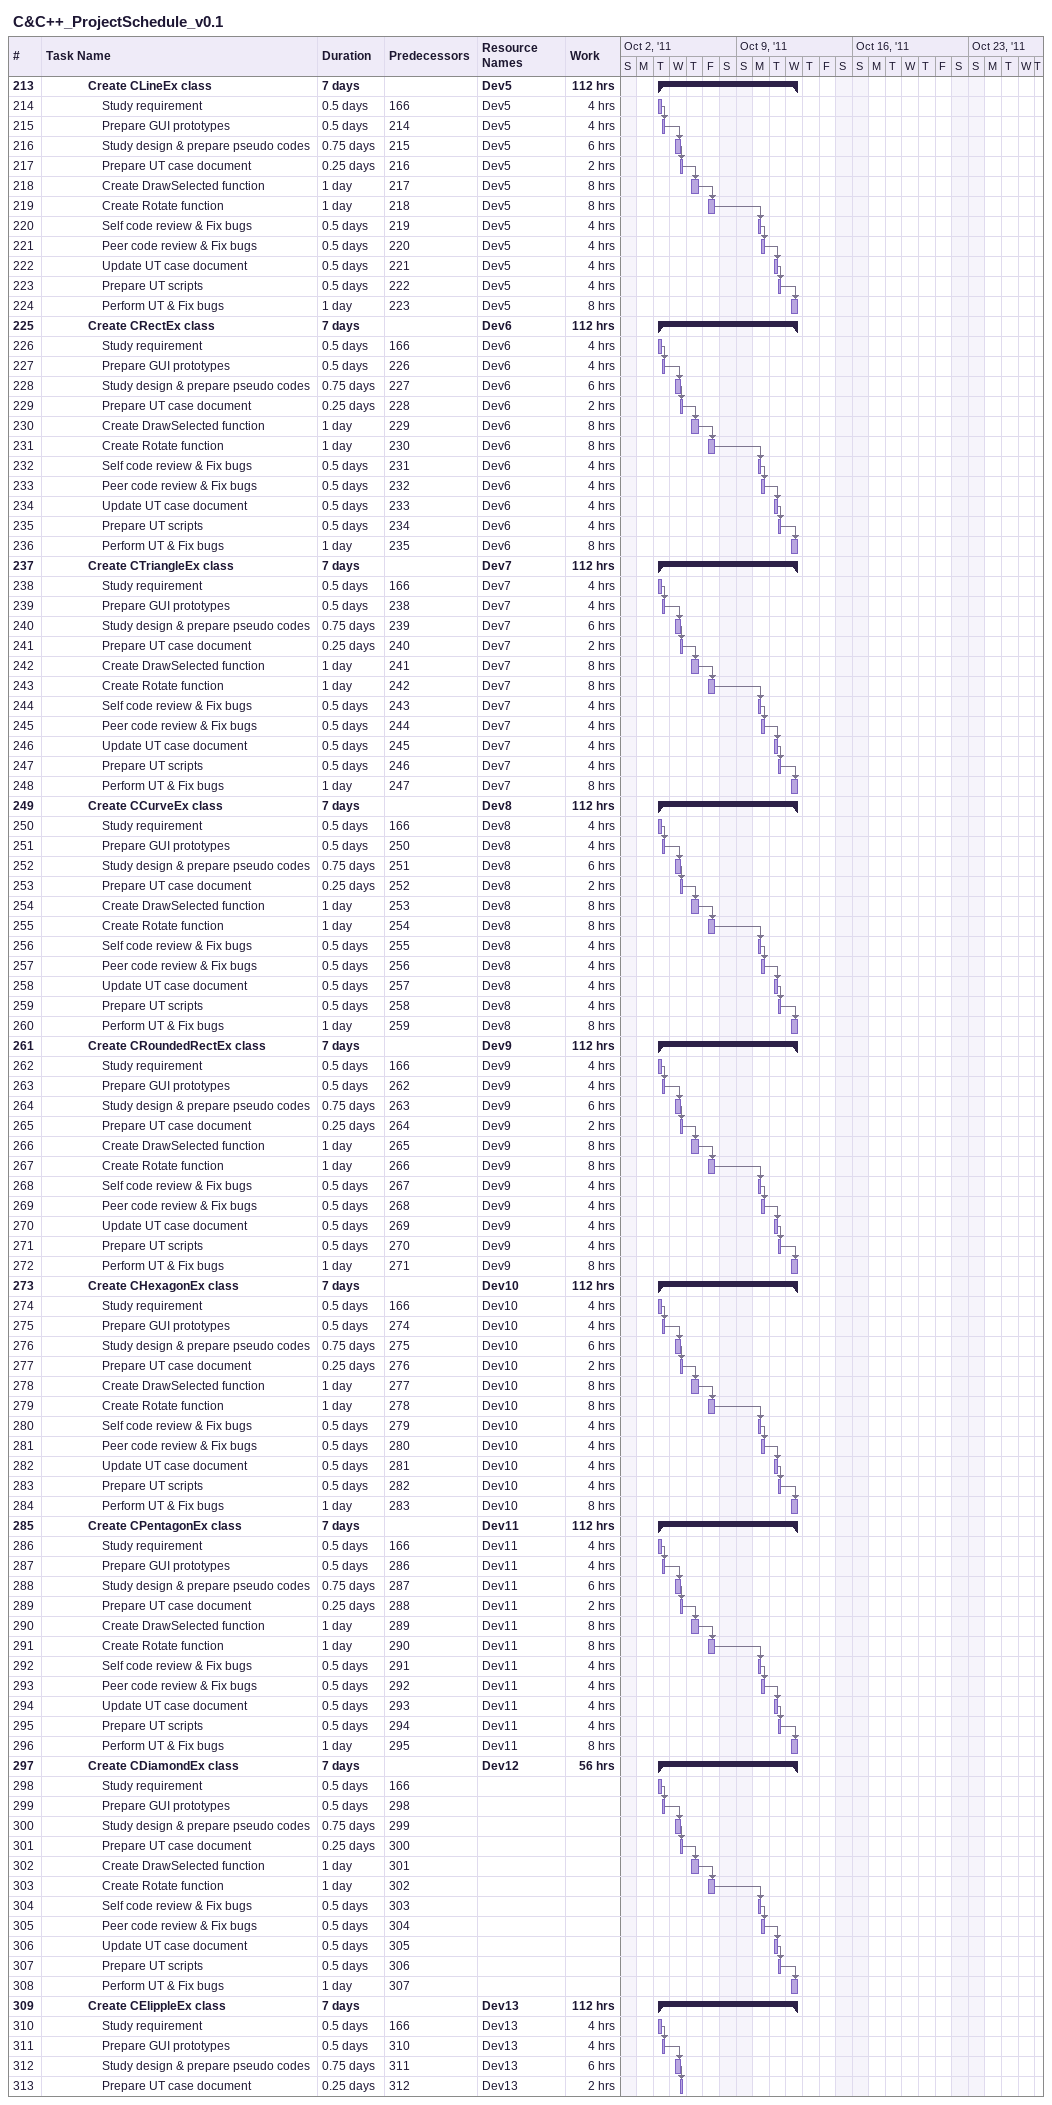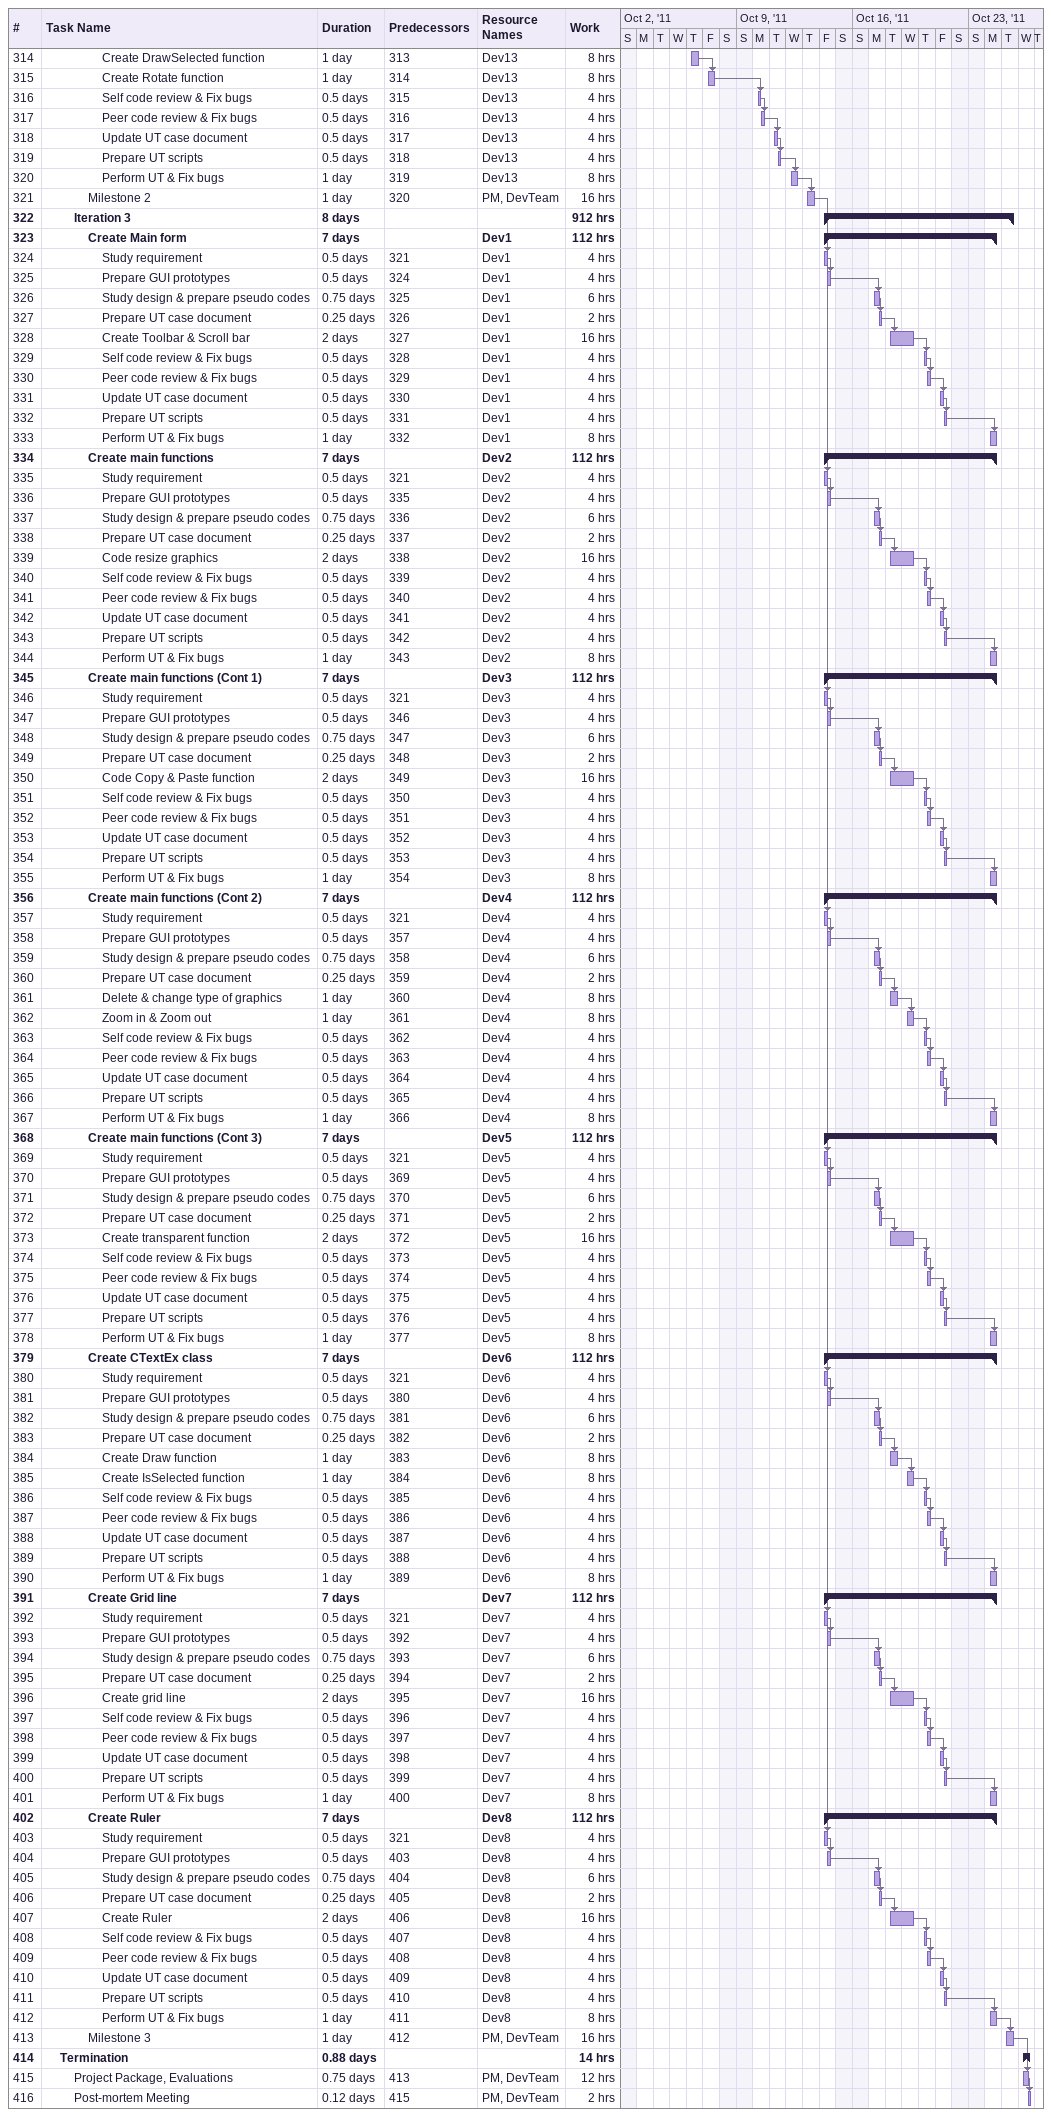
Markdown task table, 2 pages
C&C++_ProjectSchedule_v0.1

| ID | Level | Task | Duration | Start | Finish | Predecessors | Resources | Work (h) |
|---|---|---|---|---|---|---|---|---|
| 213 | 4 | **Create CLineEx class** | 7d | 2011-10-04 | 2011-10-12 |  | Dev5 | 112 |
| 214 | 5 | Study requirement | 0.5d | 2011-10-04 | 2011-10-04 | 166 | Dev5 | 4 |
| 215 | 5 | Prepare GUI prototypes | 0.5d | 2011-10-04 | 2011-10-04 | 214 | Dev5 | 4 |
| 216 | 5 | Study design & prepare pseudo codes | 0.75d | 2011-10-05 | 2011-10-05 | 215 | Dev5 | 6 |
| 217 | 5 | Prepare UT case document | 0.25d | 2011-10-05 | 2011-10-05 | 216 | Dev5 | 2 |
| 218 | 5 | Create DrawSelected function | 1d | 2011-10-06 | 2011-10-06 | 217 | Dev5 | 8 |
| 219 | 5 | Create Rotate function | 1d | 2011-10-07 | 2011-10-07 | 218 | Dev5 | 8 |
| 220 | 5 | Self code review & Fix bugs | 0.5d | 2011-10-10 | 2011-10-10 | 219 | Dev5 | 4 |
| 221 | 5 | Peer code review & Fix bugs | 0.5d | 2011-10-10 | 2011-10-10 | 220 | Dev5 | 4 |
| 222 | 5 | Update UT case document | 0.5d | 2011-10-11 | 2011-10-11 | 221 | Dev5 | 4 |
| 223 | 5 | Prepare UT scripts | 0.5d | 2011-10-11 | 2011-10-11 | 222 | Dev5 | 4 |
| 224 | 5 | Perform UT & Fix bugs | 1d | 2011-10-12 | 2011-10-12 | 223 | Dev5 | 8 |
| 225 | 4 | **Create CRectEx class** | 7d | 2011-10-04 | 2011-10-12 |  | Dev6 | 112 |
| 226 | 5 | Study requirement | 0.5d | 2011-10-04 | 2011-10-04 | 166 | Dev6 | 4 |
| 227 | 5 | Prepare GUI prototypes | 0.5d | 2011-10-04 | 2011-10-04 | 226 | Dev6 | 4 |
| 228 | 5 | Study design & prepare pseudo codes | 0.75d | 2011-10-05 | 2011-10-05 | 227 | Dev6 | 6 |
| 229 | 5 | Prepare UT case document | 0.25d | 2011-10-05 | 2011-10-05 | 228 | Dev6 | 2 |
| 230 | 5 | Create DrawSelected function | 1d | 2011-10-06 | 2011-10-06 | 229 | Dev6 | 8 |
| 231 | 5 | Create Rotate function | 1d | 2011-10-07 | 2011-10-07 | 230 | Dev6 | 8 |
| 232 | 5 | Self code review & Fix bugs | 0.5d | 2011-10-10 | 2011-10-10 | 231 | Dev6 | 4 |
| 233 | 5 | Peer code review & Fix bugs | 0.5d | 2011-10-10 | 2011-10-10 | 232 | Dev6 | 4 |
| 234 | 5 | Update UT case document | 0.5d | 2011-10-11 | 2011-10-11 | 233 | Dev6 | 4 |
| 235 | 5 | Prepare UT scripts | 0.5d | 2011-10-11 | 2011-10-11 | 234 | Dev6 | 4 |
| 236 | 5 | Perform UT & Fix bugs | 1d | 2011-10-12 | 2011-10-12 | 235 | Dev6 | 8 |
| 237 | 4 | **Create CTriangleEx class** | 7d | 2011-10-04 | 2011-10-12 |  | Dev7 | 112 |
| 238 | 5 | Study requirement | 0.5d | 2011-10-04 | 2011-10-04 | 166 | Dev7 | 4 |
| 239 | 5 | Prepare GUI prototypes | 0.5d | 2011-10-04 | 2011-10-04 | 238 | Dev7 | 4 |
| 240 | 5 | Study design & prepare pseudo codes | 0.75d | 2011-10-05 | 2011-10-05 | 239 | Dev7 | 6 |
| 241 | 5 | Prepare UT case document | 0.25d | 2011-10-05 | 2011-10-05 | 240 | Dev7 | 2 |
| 242 | 5 | Create DrawSelected function | 1d | 2011-10-06 | 2011-10-06 | 241 | Dev7 | 8 |
| 243 | 5 | Create Rotate function | 1d | 2011-10-07 | 2011-10-07 | 242 | Dev7 | 8 |
| 244 | 5 | Self code review & Fix bugs | 0.5d | 2011-10-10 | 2011-10-10 | 243 | Dev7 | 4 |
| 245 | 5 | Peer code review & Fix bugs | 0.5d | 2011-10-10 | 2011-10-10 | 244 | Dev7 | 4 |
| 246 | 5 | Update UT case document | 0.5d | 2011-10-11 | 2011-10-11 | 245 | Dev7 | 4 |
| 247 | 5 | Prepare UT scripts | 0.5d | 2011-10-11 | 2011-10-11 | 246 | Dev7 | 4 |
| 248 | 5 | Perform UT & Fix bugs | 1d | 2011-10-12 | 2011-10-12 | 247 | Dev7 | 8 |
| 249 | 4 | **Create CCurveEx class** | 7d | 2011-10-04 | 2011-10-12 |  | Dev8 | 112 |
| 250 | 5 | Study requirement | 0.5d | 2011-10-04 | 2011-10-04 | 166 | Dev8 | 4 |
| 251 | 5 | Prepare GUI prototypes | 0.5d | 2011-10-04 | 2011-10-04 | 250 | Dev8 | 4 |
| 252 | 5 | Study design & prepare pseudo codes | 0.75d | 2011-10-05 | 2011-10-05 | 251 | Dev8 | 6 |
| 253 | 5 | Prepare UT case document | 0.25d | 2011-10-05 | 2011-10-05 | 252 | Dev8 | 2 |
| 254 | 5 | Create DrawSelected function | 1d | 2011-10-06 | 2011-10-06 | 253 | Dev8 | 8 |
| 255 | 5 | Create Rotate function | 1d | 2011-10-07 | 2011-10-07 | 254 | Dev8 | 8 |
| 256 | 5 | Self code review & Fix bugs | 0.5d | 2011-10-10 | 2011-10-10 | 255 | Dev8 | 4 |
| 257 | 5 | Peer code review & Fix bugs | 0.5d | 2011-10-10 | 2011-10-10 | 256 | Dev8 | 4 |
| 258 | 5 | Update UT case document | 0.5d | 2011-10-11 | 2011-10-11 | 257 | Dev8 | 4 |
| 259 | 5 | Prepare UT scripts | 0.5d | 2011-10-11 | 2011-10-11 | 258 | Dev8 | 4 |
| 260 | 5 | Perform UT & Fix bugs | 1d | 2011-10-12 | 2011-10-12 | 259 | Dev8 | 8 |
| 261 | 4 | **Create CRoundedRectEx class** | 7d | 2011-10-04 | 2011-10-12 |  | Dev9 | 112 |
| 262 | 5 | Study requirement | 0.5d | 2011-10-04 | 2011-10-04 | 166 | Dev9 | 4 |
| 263 | 5 | Prepare GUI prototypes | 0.5d | 2011-10-04 | 2011-10-04 | 262 | Dev9 | 4 |
| 264 | 5 | Study design & prepare pseudo codes | 0.75d | 2011-10-05 | 2011-10-05 | 263 | Dev9 | 6 |
| 265 | 5 | Prepare UT case document | 0.25d | 2011-10-05 | 2011-10-05 | 264 | Dev9 | 2 |
| 266 | 5 | Create DrawSelected function | 1d | 2011-10-06 | 2011-10-06 | 265 | Dev9 | 8 |
| 267 | 5 | Create Rotate function | 1d | 2011-10-07 | 2011-10-07 | 266 | Dev9 | 8 |
| 268 | 5 | Self code review & Fix bugs | 0.5d | 2011-10-10 | 2011-10-10 | 267 | Dev9 | 4 |
| 269 | 5 | Peer code review & Fix bugs | 0.5d | 2011-10-10 | 2011-10-10 | 268 | Dev9 | 4 |
| 270 | 5 | Update UT case document | 0.5d | 2011-10-11 | 2011-10-11 | 269 | Dev9 | 4 |
| 271 | 5 | Prepare UT scripts | 0.5d | 2011-10-11 | 2011-10-11 | 270 | Dev9 | 4 |
| 272 | 5 | Perform UT & Fix bugs | 1d | 2011-10-12 | 2011-10-12 | 271 | Dev9 | 8 |
| 273 | 4 | **Create CHexagonEx class** | 7d | 2011-10-04 | 2011-10-12 |  | Dev10 | 112 |
| 274 | 5 | Study requirement | 0.5d | 2011-10-04 | 2011-10-04 | 166 | Dev10 | 4 |
| 275 | 5 | Prepare GUI prototypes | 0.5d | 2011-10-04 | 2011-10-04 | 274 | Dev10 | 4 |
| 276 | 5 | Study design & prepare pseudo codes | 0.75d | 2011-10-05 | 2011-10-05 | 275 | Dev10 | 6 |
| 277 | 5 | Prepare UT case document | 0.25d | 2011-10-05 | 2011-10-05 | 276 | Dev10 | 2 |
| 278 | 5 | Create DrawSelected function | 1d | 2011-10-06 | 2011-10-06 | 277 | Dev10 | 8 |
| 279 | 5 | Create Rotate function | 1d | 2011-10-07 | 2011-10-07 | 278 | Dev10 | 8 |
| 280 | 5 | Self code review & Fix bugs | 0.5d | 2011-10-10 | 2011-10-10 | 279 | Dev10 | 4 |
| 281 | 5 | Peer code review & Fix bugs | 0.5d | 2011-10-10 | 2011-10-10 | 280 | Dev10 | 4 |
| 282 | 5 | Update UT case document | 0.5d | 2011-10-11 | 2011-10-11 | 281 | Dev10 | 4 |
| 283 | 5 | Prepare UT scripts | 0.5d | 2011-10-11 | 2011-10-11 | 282 | Dev10 | 4 |
| 284 | 5 | Perform UT & Fix bugs | 1d | 2011-10-12 | 2011-10-12 | 283 | Dev10 | 8 |
| 285 | 4 | **Create CPentagonEx class** | 7d | 2011-10-04 | 2011-10-12 |  | Dev11 | 112 |
| 286 | 5 | Study requirement | 0.5d | 2011-10-04 | 2011-10-04 | 166 | Dev11 | 4 |
| 287 | 5 | Prepare GUI prototypes | 0.5d | 2011-10-04 | 2011-10-04 | 286 | Dev11 | 4 |
| 288 | 5 | Study design & prepare pseudo codes | 0.75d | 2011-10-05 | 2011-10-05 | 287 | Dev11 | 6 |
| 289 | 5 | Prepare UT case document | 0.25d | 2011-10-05 | 2011-10-05 | 288 | Dev11 | 2 |
| 290 | 5 | Create DrawSelected function | 1d | 2011-10-06 | 2011-10-06 | 289 | Dev11 | 8 |
| 291 | 5 | Create Rotate function | 1d | 2011-10-07 | 2011-10-07 | 290 | Dev11 | 8 |
| 292 | 5 | Self code review & Fix bugs | 0.5d | 2011-10-10 | 2011-10-10 | 291 | Dev11 | 4 |
| 293 | 5 | Peer code review & Fix bugs | 0.5d | 2011-10-10 | 2011-10-10 | 292 | Dev11 | 4 |
| 294 | 5 | Update UT case document | 0.5d | 2011-10-11 | 2011-10-11 | 293 | Dev11 | 4 |
| 295 | 5 | Prepare UT scripts | 0.5d | 2011-10-11 | 2011-10-11 | 294 | Dev11 | 4 |
| 296 | 5 | Perform UT & Fix bugs | 1d | 2011-10-12 | 2011-10-12 | 295 | Dev11 | 8 |
| 297 | 4 | **Create CDiamondEx class** | 7d | 2011-10-04 | 2011-10-12 |  | Dev12 | 56 |
| 298 | 5 | Study requirement | 0.5d | 2011-10-04 | 2011-10-04 | 166 |  |  |
| 299 | 5 | Prepare GUI prototypes | 0.5d | 2011-10-04 | 2011-10-04 | 298 |  |  |
| 300 | 5 | Study design & prepare pseudo codes | 0.75d | 2011-10-05 | 2011-10-05 | 299 |  |  |
| 301 | 5 | Prepare UT case document | 0.25d | 2011-10-05 | 2011-10-05 | 300 |  |  |
| 302 | 5 | Create DrawSelected function | 1d | 2011-10-06 | 2011-10-06 | 301 |  |  |
| 303 | 5 | Create Rotate function | 1d | 2011-10-07 | 2011-10-07 | 302 |  |  |
| 304 | 5 | Self code review & Fix bugs | 0.5d | 2011-10-10 | 2011-10-10 | 303 |  |  |
| 305 | 5 | Peer code review & Fix bugs | 0.5d | 2011-10-10 | 2011-10-10 | 304 |  |  |
| 306 | 5 | Update UT case document | 0.5d | 2011-10-11 | 2011-10-11 | 305 |  |  |
| 307 | 5 | Prepare UT scripts | 0.5d | 2011-10-11 | 2011-10-11 | 306 |  |  |
| 308 | 5 | Perform UT & Fix bugs | 1d | 2011-10-12 | 2011-10-12 | 307 |  |  |
| 309 | 4 | **Create CElippleEx class** | 7d | 2011-10-04 | 2011-10-12 |  | Dev13 | 112 |
| 310 | 5 | Study requirement | 0.5d | 2011-10-04 | 2011-10-04 | 166 | Dev13 | 4 |
| 311 | 5 | Prepare GUI prototypes | 0.5d | 2011-10-04 | 2011-10-04 | 310 | Dev13 | 4 |
| 312 | 5 | Study design & prepare pseudo codes | 0.75d | 2011-10-05 | 2011-10-05 | 311 | Dev13 | 6 |
| 313 | 5 | Prepare UT case document | 0.25d | 2011-10-05 | 2011-10-05 | 312 | Dev13 | 2 |
| 314 | 5 | Create DrawSelected function | 1d | 2011-10-06 | 2011-10-06 | 313 | Dev13 | 8 |
| 315 | 5 | Create Rotate function | 1d | 2011-10-07 | 2011-10-07 | 314 | Dev13 | 8 |
| 316 | 5 | Self code review & Fix bugs | 0.5d | 2011-10-10 | 2011-10-10 | 315 | Dev13 | 4 |
| 317 | 5 | Peer code review & Fix bugs | 0.5d | 2011-10-10 | 2011-10-10 | 316 | Dev13 | 4 |
| 318 | 5 | Update UT case document | 0.5d | 2011-10-11 | 2011-10-11 | 317 | Dev13 | 4 |
| 319 | 5 | Prepare UT scripts | 0.5d | 2011-10-11 | 2011-10-11 | 318 | Dev13 | 4 |
| 320 | 5 | Perform UT & Fix bugs | 1d | 2011-10-12 | 2011-10-12 | 319 | Dev13 | 8 |
| 321 | 4 | Milestone 2 | 1d | 2011-10-13 | 2011-10-13 | 320 | PM, DevTeam | 16 |
| 322 | 3 | **Iteration 3** | 8d | 2011-10-14 | 2011-10-25 |  |  | 912 |
| 323 | 4 | **Create Main form** | 7d | 2011-10-14 | 2011-10-24 |  | Dev1 | 112 |
| 324 | 5 | Study requirement | 0.5d | 2011-10-14 | 2011-10-14 | 321 | Dev1 | 4 |
| 325 | 5 | Prepare GUI prototypes | 0.5d | 2011-10-14 | 2011-10-14 | 324 | Dev1 | 4 |
| 326 | 5 | Study design & prepare pseudo codes | 0.75d | 2011-10-17 | 2011-10-17 | 325 | Dev1 | 6 |
| 327 | 5 | Prepare UT case document | 0.25d | 2011-10-17 | 2011-10-17 | 326 | Dev1 | 2 |
| 328 | 5 | Create Toolbar & Scroll bar | 2d | 2011-10-18 | 2011-10-19 | 327 | Dev1 | 16 |
| 329 | 5 | Self code review & Fix bugs | 0.5d | 2011-10-20 | 2011-10-20 | 328 | Dev1 | 4 |
| 330 | 5 | Peer code review & Fix bugs | 0.5d | 2011-10-20 | 2011-10-20 | 329 | Dev1 | 4 |
| 331 | 5 | Update UT case document | 0.5d | 2011-10-21 | 2011-10-21 | 330 | Dev1 | 4 |
| 332 | 5 | Prepare UT scripts | 0.5d | 2011-10-21 | 2011-10-21 | 331 | Dev1 | 4 |
| 333 | 5 | Perform UT & Fix bugs | 1d | 2011-10-24 | 2011-10-24 | 332 | Dev1 | 8 |
| 334 | 4 | **Create main functions** | 7d | 2011-10-14 | 2011-10-24 |  | Dev2 | 112 |
| 335 | 5 | Study requirement | 0.5d | 2011-10-14 | 2011-10-14 | 321 | Dev2 | 4 |
| 336 | 5 | Prepare GUI prototypes | 0.5d | 2011-10-14 | 2011-10-14 | 335 | Dev2 | 4 |
| 337 | 5 | Study design & prepare pseudo codes | 0.75d | 2011-10-17 | 2011-10-17 | 336 | Dev2 | 6 |
| 338 | 5 | Prepare UT case document | 0.25d | 2011-10-17 | 2011-10-17 | 337 | Dev2 | 2 |
| 339 | 5 | Code resize graphics | 2d | 2011-10-18 | 2011-10-19 | 338 | Dev2 | 16 |
| 340 | 5 | Self code review & Fix bugs | 0.5d | 2011-10-20 | 2011-10-20 | 339 | Dev2 | 4 |
| 341 | 5 | Peer code review & Fix bugs | 0.5d | 2011-10-20 | 2011-10-20 | 340 | Dev2 | 4 |
| 342 | 5 | Update UT case document | 0.5d | 2011-10-21 | 2011-10-21 | 341 | Dev2 | 4 |
| 343 | 5 | Prepare UT scripts | 0.5d | 2011-10-21 | 2011-10-21 | 342 | Dev2 | 4 |
| 344 | 5 | Perform UT & Fix bugs | 1d | 2011-10-24 | 2011-10-24 | 343 | Dev2 | 8 |
| 345 | 4 | **Create main functions (Cont 1)** | 7d | 2011-10-14 | 2011-10-24 |  | Dev3 | 112 |
| 346 | 5 | Study requirement | 0.5d | 2011-10-14 | 2011-10-14 | 321 | Dev3 | 4 |
| 347 | 5 | Prepare GUI prototypes | 0.5d | 2011-10-14 | 2011-10-14 | 346 | Dev3 | 4 |
| 348 | 5 | Study design & prepare pseudo codes | 0.75d | 2011-10-17 | 2011-10-17 | 347 | Dev3 | 6 |
| 349 | 5 | Prepare UT case document | 0.25d | 2011-10-17 | 2011-10-17 | 348 | Dev3 | 2 |
| 350 | 5 | Code Copy & Paste function | 2d | 2011-10-18 | 2011-10-19 | 349 | Dev3 | 16 |
| 351 | 5 | Self code review & Fix bugs | 0.5d | 2011-10-20 | 2011-10-20 | 350 | Dev3 | 4 |
| 352 | 5 | Peer code review & Fix bugs | 0.5d | 2011-10-20 | 2011-10-20 | 351 | Dev3 | 4 |
| 353 | 5 | Update UT case document | 0.5d | 2011-10-21 | 2011-10-21 | 352 | Dev3 | 4 |
| 354 | 5 | Prepare UT scripts | 0.5d | 2011-10-21 | 2011-10-21 | 353 | Dev3 | 4 |
| 355 | 5 | Perform UT & Fix bugs | 1d | 2011-10-24 | 2011-10-24 | 354 | Dev3 | 8 |
| 356 | 4 | **Create main functions (Cont 2)** | 7d | 2011-10-14 | 2011-10-24 |  | Dev4 | 112 |
| 357 | 5 | Study requirement | 0.5d | 2011-10-14 | 2011-10-14 | 321 | Dev4 | 4 |
| 358 | 5 | Prepare GUI prototypes | 0.5d | 2011-10-14 | 2011-10-14 | 357 | Dev4 | 4 |
| 359 | 5 | Study design & prepare pseudo codes | 0.75d | 2011-10-17 | 2011-10-17 | 358 | Dev4 | 6 |
| 360 | 5 | Prepare UT case document | 0.25d | 2011-10-17 | 2011-10-17 | 359 | Dev4 | 2 |
| 361 | 5 | Delete & change type of graphics | 1d | 2011-10-18 | 2011-10-18 | 360 | Dev4 | 8 |
| 362 | 5 | Zoom in & Zoom out | 1d | 2011-10-19 | 2011-10-19 | 361 | Dev4 | 8 |
| 363 | 5 | Self code review & Fix bugs | 0.5d | 2011-10-20 | 2011-10-20 | 362 | Dev4 | 4 |
| 364 | 5 | Peer code review & Fix bugs | 0.5d | 2011-10-20 | 2011-10-20 | 363 | Dev4 | 4 |
| 365 | 5 | Update UT case document | 0.5d | 2011-10-21 | 2011-10-21 | 364 | Dev4 | 4 |
| 366 | 5 | Prepare UT scripts | 0.5d | 2011-10-21 | 2011-10-21 | 365 | Dev4 | 4 |
| 367 | 5 | Perform UT & Fix bugs | 1d | 2011-10-24 | 2011-10-24 | 366 | Dev4 | 8 |
| 368 | 4 | **Create main functions (Cont 3)** | 7d | 2011-10-14 | 2011-10-24 |  | Dev5 | 112 |
| 369 | 5 | Study requirement | 0.5d | 2011-10-14 | 2011-10-14 | 321 | Dev5 | 4 |
| 370 | 5 | Prepare GUI prototypes | 0.5d | 2011-10-14 | 2011-10-14 | 369 | Dev5 | 4 |
| 371 | 5 | Study design & prepare pseudo codes | 0.75d | 2011-10-17 | 2011-10-17 | 370 | Dev5 | 6 |
| 372 | 5 | Prepare UT case document | 0.25d | 2011-10-17 | 2011-10-17 | 371 | Dev5 | 2 |
| 373 | 5 | Create transparent function | 2d | 2011-10-18 | 2011-10-19 | 372 | Dev5 | 16 |
| 374 | 5 | Self code review & Fix bugs | 0.5d | 2011-10-20 | 2011-10-20 | 373 | Dev5 | 4 |
| 375 | 5 | Peer code review & Fix bugs | 0.5d | 2011-10-20 | 2011-10-20 | 374 | Dev5 | 4 |
| 376 | 5 | Update UT case document | 0.5d | 2011-10-21 | 2011-10-21 | 375 | Dev5 | 4 |
| 377 | 5 | Prepare UT scripts | 0.5d | 2011-10-21 | 2011-10-21 | 376 | Dev5 | 4 |
| 378 | 5 | Perform UT & Fix bugs | 1d | 2011-10-24 | 2011-10-24 | 377 | Dev5 | 8 |
| 379 | 4 | **Create CTextEx class** | 7d | 2011-10-14 | 2011-10-24 |  | Dev6 | 112 |
| 380 | 5 | Study requirement | 0.5d | 2011-10-14 | 2011-10-14 | 321 | Dev6 | 4 |
| 381 | 5 | Prepare GUI prototypes | 0.5d | 2011-10-14 | 2011-10-14 | 380 | Dev6 | 4 |
| 382 | 5 | Study design & prepare pseudo codes | 0.75d | 2011-10-17 | 2011-10-17 | 381 | Dev6 | 6 |
| 383 | 5 | Prepare UT case document | 0.25d | 2011-10-17 | 2011-10-17 | 382 | Dev6 | 2 |
| 384 | 5 | Create Draw function | 1d | 2011-10-18 | 2011-10-18 | 383 | Dev6 | 8 |
| 385 | 5 | Create IsSelected function | 1d | 2011-10-19 | 2011-10-19 | 384 | Dev6 | 8 |
| 386 | 5 | Self code review & Fix bugs | 0.5d | 2011-10-20 | 2011-10-20 | 385 | Dev6 | 4 |
| 387 | 5 | Peer code review & Fix bugs | 0.5d | 2011-10-20 | 2011-10-20 | 386 | Dev6 | 4 |
| 388 | 5 | Update UT case document | 0.5d | 2011-10-21 | 2011-10-21 | 387 | Dev6 | 4 |
| 389 | 5 | Prepare UT scripts | 0.5d | 2011-10-21 | 2011-10-21 | 388 | Dev6 | 4 |
| 390 | 5 | Perform UT & Fix bugs | 1d | 2011-10-24 | 2011-10-24 | 389 | Dev6 | 8 |
| 391 | 4 | **Create Grid line** | 7d | 2011-10-14 | 2011-10-24 |  | Dev7 | 112 |
| 392 | 5 | Study requirement | 0.5d | 2011-10-14 | 2011-10-14 | 321 | Dev7 | 4 |
| 393 | 5 | Prepare GUI prototypes | 0.5d | 2011-10-14 | 2011-10-14 | 392 | Dev7 | 4 |
| 394 | 5 | Study design & prepare pseudo codes | 0.75d | 2011-10-17 | 2011-10-17 | 393 | Dev7 | 6 |
| 395 | 5 | Prepare UT case document | 0.25d | 2011-10-17 | 2011-10-17 | 394 | Dev7 | 2 |
| 396 | 5 | Create grid line | 2d | 2011-10-18 | 2011-10-19 | 395 | Dev7 | 16 |
| 397 | 5 | Self code review & Fix bugs | 0.5d | 2011-10-20 | 2011-10-20 | 396 | Dev7 | 4 |
| 398 | 5 | Peer code review & Fix bugs | 0.5d | 2011-10-20 | 2011-10-20 | 397 | Dev7 | 4 |
| 399 | 5 | Update UT case document | 0.5d | 2011-10-21 | 2011-10-21 | 398 | Dev7 | 4 |
| 400 | 5 | Prepare UT scripts | 0.5d | 2011-10-21 | 2011-10-21 | 399 | Dev7 | 4 |
| 401 | 5 | Perform UT & Fix bugs | 1d | 2011-10-24 | 2011-10-24 | 400 | Dev7 | 8 |
| 402 | 4 | **Create Ruler** | 7d | 2011-10-14 | 2011-10-24 |  | Dev8 | 112 |
| 403 | 5 | Study requirement | 0.5d | 2011-10-14 | 2011-10-14 | 321 | Dev8 | 4 |
| 404 | 5 | Prepare GUI prototypes | 0.5d | 2011-10-14 | 2011-10-14 | 403 | Dev8 | 4 |
| 405 | 5 | Study design & prepare pseudo codes | 0.75d | 2011-10-17 | 2011-10-17 | 404 | Dev8 | 6 |
| 406 | 5 | Prepare UT case document | 0.25d | 2011-10-17 | 2011-10-17 | 405 | Dev8 | 2 |
| 407 | 5 | Create Ruler | 2d | 2011-10-18 | 2011-10-19 | 406 | Dev8 | 16 |
| 408 | 5 | Self code review & Fix bugs | 0.5d | 2011-10-20 | 2011-10-20 | 407 | Dev8 | 4 |
| 409 | 5 | Peer code review & Fix bugs | 0.5d | 2011-10-20 | 2011-10-20 | 408 | Dev8 | 4 |
| 410 | 5 | Update UT case document | 0.5d | 2011-10-21 | 2011-10-21 | 409 | Dev8 | 4 |
| 411 | 5 | Prepare UT scripts | 0.5d | 2011-10-21 | 2011-10-21 | 410 | Dev8 | 4 |
| 412 | 5 | Perform UT & Fix bugs | 1d | 2011-10-24 | 2011-10-24 | 411 | Dev8 | 8 |
| 413 | 4 | Milestone 3 | 1d | 2011-10-25 | 2011-10-25 | 412 | PM, DevTeam | 16 |
| 414 | 2 | **Termination** | 0.88d | 2011-10-26 | 2011-10-26 |  |  | 14 |
| 415 | 3 | Project Package, Evaluations | 0.75d | 2011-10-26 | 2011-10-26 | 413 | PM, DevTeam | 12 |
| 416 | 3 | Post-mortem Meeting | 0.12d | 2011-10-26 | 2011-10-26 | 415 | PM, DevTeam | 2 |
